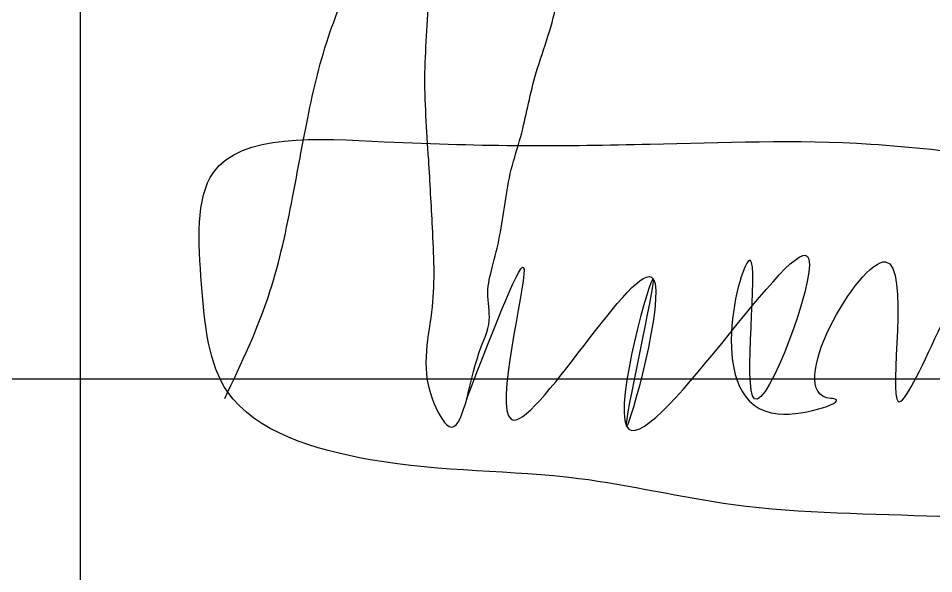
# Model space of a CAD drawing. Header units: millimetres. Extents: x 806395 to 2097197, y -233789 to 193681.
# Drawn here: x 2082111 to 2083008, y -176022 to -175479 of the extents above; entities that cross this region are included whole.
import ezdxf

# ---------------------------------------------------------------- set-up
doc = ezdxf.new("R2010")
doc.units = ezdxf.units.MM

# ---------------------------------------------------------------- blocks, each defined once
blk = doc.blocks.new('ntnntyht')
at = {"lineweight": 25, "ltscale": 15}
for p, q in [((1987891.97, -44360.75), (1987891.97, -50104.72)), ((1983723.19, -49058.6), (1990506.68, -49058.6))]:
    blk.add_line(p, q, dxfattribs=at)
at = {"lineweight": 30}
for points, knots in [([(1988039.89, -49078.7), (1988056.94, -49042.86), (1988088.23, -48977.08), (1988108.66, -48878.76), (1988124.63, -48789.04), (1988143.47, -48707.33), (1988179.38, -48628.69), (1988160.61, -48554.61), (1988228.58, -48403.51), (1988254.82, -48640.65), (1988241.33, -48741.76), (1988248.03, -48829.05), (1988252.07, -48907.37), (1988256.45, -48990.68), (1988236.27, -49054.19), (1988280.74, -49135.89), (1988292.05, -49040.56), (1988313.9, -49002.41), (1988306.58, -48970.97), (1988313.97, -48942.6), (1988324.59, -48901.32), (1988328.25, -48855.32), (1988346.05, -48802.52), (1988355.82, -48744.67), (1988377.49, -48693.8), (1988409.12, -48387.43), (1988798.96, -48445.13), (1989177.51, -48501.17)], [0, 0, 0, 0, 118.564335, 217.592757, 299.932582, 391.488533, 471.91759, 544.9887, 629.571831, 811.748173, 904.266287, 992.936332, 1062.371844, 1143.254942, 1237.016481, 1270.364908, 1351.160612, 1386.048147, 1414.79754, 1440.882659, 1473.502757, 1542.807319, 1578.002827, 1640.148638, 1718.177207, 1742.334996, 2551.768875, 2551.768875, 2551.768875, 2551.768875]), ([(1989197.73, -48986.03), (1989237.84, -49043.16), (1989309.08, -49144.68), (1989040.11, -49224.79), (1988829.35, -49195.87), (1988575.7, -49197.02), (1988383.5, -49149.87), (1988212.47, -49156.17), (1988028.48, -49099.5), (1988015.66, -48964.08), (1988005.87, -48803.81), (1988254.93, -48821.67), (1988454, -48820.54), (1988709.08, -48810.81), (1988936.95, -48851.26), (1989165.26, -48840.32), (1989309.47, -48825.83), (1989379.7, -48818.77)], [0, 0, 0, 0, 162.069358, 287.953229, 661.707726, 873.131288, 1033.07022, 1247.451137, 1408.444687, 1521.955568, 1636.530206, 1814.03347, 2085.774164, 2311.407169, 2557.645454, 2780.904953, 2992.869779, 2992.869779, 2992.869779, 2992.869779]), ([(1988287.36, -49078.7), (1988316.19, -49004.15), (1988375.73, -48850.22), (1988274.86, -49252.45), (1988540.71, -48794.45), (1988415.75, -49245.3), (1988512.84, -48820.01), (1988376.62, -49298.8), (1988721.96, -48746.46), (1988551.03, -49208.23), (1988604.57, -48797.32), (1988510.8, -49142.83), (1988680.65, -49079.99), (1988608.01, -49075.61), (1988765, -48803.65), (1988691.57, -49227.68), (1988843.71, -48798.18), (1988799.3, -49215.64), (1988918.72, -48790.83), (1988903.83, -49216.53), (1988988.64, -48808.32), (1989006.34, -49228.63), (1989101.98, -48844.41), (1989173.79, -48950.61), (1989197.73, -48986.03)], [0, 0, 0, 0, 144.035413, 297.42896, 501.719235, 654.597691, 807.476146, 960.354601, 1212.958961, 1365.878426, 1507.044504, 1666.197708, 1723.974512, 1725.661808, 1876.063358, 2019.320678, 2184.899239, 2322.62963, 2481.953915, 2627.108296, 2777.439915, 2921.343785, 3114.83764, 3211.661387, 3211.661387, 3211.661387, 3211.661387])]:
    blk.add_open_spline(points, degree=3, knots=knots, dxfattribs=at)

msp = doc.modelspace()

# ---------------------------------------------------------------- block references
at = {"color": 3, "xscale": 0.9585492227979296, "yscale": 0.9585492227979296, "zscale": 0.9585492227979296}
msp.add_blockref('ntnntyht', (176678.857, -128806.512), dxfattribs=at)

doc.saveas('drawing.dxf')
